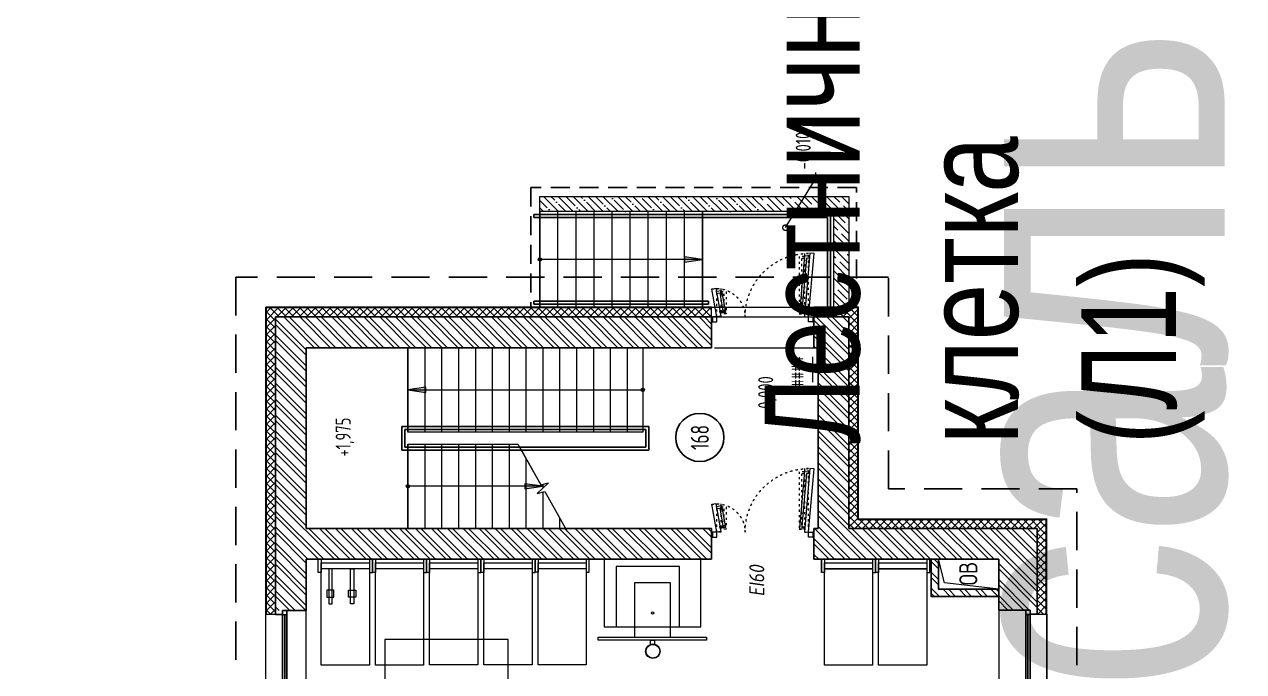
# Model space of a CAD drawing. Header units: millimetres. Extents: x -136099598 to 11807193, y 0 to 779331.
# Drawn here: x -136098128 to -136077880, y 258873 to 269612 of the extents above; entities that cross this region are included whole.
import ezdxf
from ezdxf import colors
from ezdxf.entities.mleader import LeaderData, LeaderLine
from ezdxf.enums import TextEntityAlignment as Align
from ezdxf.math import Vec2, Vec3

# ---------------------------------------------------------------- set-up
doc = ezdxf.new("R2018")
doc.units = ezdxf.units.MM
doc.header["$MEASUREMENT"] = 0
for name, pattern in [('ACAD_ISO03W100', [30, 12, -18]), ('ADSK_Штриховая_ш2 п1', [3, 2, -1]), ('DASHED', [19.05, 12.7, -6.35])]:
    doc.linetypes.add(name, pattern=pattern)
doc.layers.get('0').update_dxf_attribs({"color": 250, "lineweight": 9})
doc.layers.add('АР_Граница ПБ', color=7, linetype='Continuous', lineweight=80, true_color=0xf60404)
for name, color, linetype, lineweight in [('АР_Лестницы', 6, 'Continuous', 15), ('АР_Лестницы ограждение', 92, 'Continuous', 25), ('АР_Маркер экспликации', 239, 'Continuous', 13), ('АР_Навесной фасад', 5, 'Continuous', 5), ('АР_Номер помещения', 1, 'Continuous', 25), ('АР_Окна', 4, 'Continuous', 0), ('АР_Отметки', 250, 'Continuous', 15), ('АР_Перегородки витражные', 152, 'Continuous', 13), ('АР_Перегородки кирпич', 244, 'Continuous', 30), ('АР_Перегородки_кирпич_Штрих', 244, 'Continuous', 5), ('АР_Помещения_площадь', 19, 'Continuous', 9), ('АР_Сущ Несущая стена', 202, 'Continuous', 30), ('АР_тонкая линия', 250, 'Continuous', 0), ('АР_Утеплитель', 250, 'Continuous', 9), ('АР_Штриховка кирпич', 250, 'Continuous', 9), ('АР_Штриховка монолит', 250, 'Continuous', 9), ('Контунр козырька', 250, 'ADSK_Штриховая_ш2 п1', 30), ('Маркировка ОКОН', 7, 'Continuous', 18), ('ТХ_обор_спорт_новый', 250, 'Continuous', 13)]:
    doc.layers.add(name, color=color, linetype=linetype, lineweight=lineweight)
doc.layers.add('АР_Названия помещений', color=124, linetype='Continuous', lineweight=5, plot=False)
doc.layers.add('АР_новое окно', color=160, linetype='Continuous')
doc.layers.add('АР_Отверстия', color=251, linetype='Continuous')
doc.styles.add('ICOCPEUR', font='isocpeur.ttf')
doc.styles.add('ISOCPEUR', font='isocpeur.ttf', dxfattribs={"width": 0.7})
doc.styles.get("Standard").update_dxf_attribs({"font": 'isocpeur.ttf'})
doc.styles.add('ГОСТ 2.304', font='isocpeur.ttf', dxfattribs={"width": 0.7})
pattern_1 = [(45, (-939599.27, 101034.47), (-132.58252, 132.58252), []), (45, (-939510.88, 101034.47), (-132.58252, 132.58252), [])]

# ---------------------------------------------------------------- blocks, each defined once
blk = doc.blocks.new('*U29')
h = blk.add_hatch(color=256)
h.dxf.hatch_style = 1
edge = h.paths.add_edge_path()
edge.add_arc((0, 0), 27.6, 359.64, 719.64)
h = blk.add_hatch(color=256)
h.dxf.hatch_style = 1
h.paths.add_polyline_path([(1940, -44), (1940, 44), (2240, 0)])
blk.add_line((2240, 0), (0, 0))
blk.add_lwpolyline([(1940, 44), (1940, -44), (2240, 0), (1940, 44)])
blk.add_circle((0, 0), 27.6)
blk = doc.blocks.new('*U28')
h = blk.add_hatch(color=256)
h.dxf.hatch_style = 1
edge = h.paths.add_edge_path()
edge.add_arc((0, 0), 27.6, 359.64, 719.64)
h = blk.add_hatch(color=256)
h.dxf.hatch_style = 1
h.paths.add_polyline_path([(3600, -44), (3600, 44), (3900, 0)])
blk.add_line((3900, 0), (0, 0))
blk.add_lwpolyline([(3600, 44), (3600, -44), (3900, 0), (3600, 44)])
blk.add_circle((0, 0), 27.6)
blk = doc.blocks.new('*U30')
h = blk.add_hatch(color=256)
h.dxf.hatch_style = 1
edge = h.paths.add_edge_path()
edge.add_arc((0, 0), 27.6, 359.64, 719.64)
h = blk.add_hatch(color=256)
h.dxf.hatch_style = 1
h.paths.add_polyline_path([(2400, -44), (2400, 44), (2700, 0)])
blk.add_line((2700, 0), (0, 0))
blk.add_lwpolyline([(2400, 44), (2400, -44), (2700, 0), (2400, 44)])
blk.add_circle((0, 0), 27.6)
blk = doc.blocks.new('_DotSmall')
at = {"color": 0, "linetype": 'ByBlock', "const_width": 0.5}
blk.add_lwpolyline([(-0.0625, 0, 1), (0.0625, 0, 1)], format="xyb", close=True, dxfattribs=at)
blk = doc.blocks.new('*U157')
at = {"layer": 'АР_новое окно', "lineweight": 20}
for p, q in [((0, 3800), (-70, 3800)), ((0, 0), (-70, 0))]:
    blk.add_line(p, q, dxfattribs=at)
at = {"layer": 'АР_новое окно'}
for p, q in [((-70, 3800), (-70, 0)), ((-70, 0), (-70, 3800)), ((0, 3730), (-70, 3730)), ((-35, 3730), (-35, 70)), ((0, 3800), (0, 0)), ((0, 70), (-70, 70))]:
    blk.add_line(p, q, dxfattribs=at)
blk = doc.blocks.new('блок новое окно')
at = {"layer": 'АР_Навесной фасад', "ltscale": 100}
for points in [[(65, -640), (65, -800)], [(3735, -640), (3735, -800)]]:
    blk.add_lwpolyline(points, dxfattribs=at)
at = {"layer": 'АР_новое окно', "ltscale": 100}
blk.add_lwpolyline([(65, -800), (3735, -800)], dxfattribs=at)
at = {"layer": 'АР_Сущ Несущая стена', "color": 4, "lineweight": 15, "ltscale": 100}
for p, q in [((3800, 0), (0, 0)), ((3735, -521), (0, -521))]:
    blk.add_line(p, q, dxfattribs=at)
at = {"layer": 'АР_Сущ Несущая стена', "ltscale": 100}
for p, q in [((0, -521), (0, 0)), ((3800, -521), (3800, 0)), ((65, -521), (0, -521)), ((65, -521), (65, -640)), ((3800, -521), (3735, -521)), ((3735, -521), (3735, -640))]:
    blk.add_line(p, q, dxfattribs=at)
at = {"ltscale": 100, "xscale": -1, "rotation": 90}
blk.add_blockref('*U157', (3800, -521), dxfattribs=at)
blk = doc.blocks.new('*U353')
at = {"color": 7, "style": 'ISOCPEUR', "width": 0.7, "flags": 1}
blk.add_attdef('КАТЕГОРИЯ', (-499, -2092), '', height=250, dxfattribs=at)
at = {"layer": 'АР_Номер помещения', "color": 7, "style": 'ISOCPEUR', "width": 0.7}
blk.add_attdef('НОМЕР_ПОМЕЩЕНИЯ', text='', height=300, dxfattribs=at).set_placement((-12840, -6046), align=Align.MIDDLE_CENTER)
at = {"layer": 'АР_Помещения_площадь', "color": 7, "lineweight": 30, "width": 0.7, "flags": 104}
blk.add_attdef('ИМЯ_ПОМЕЩЕНИЯ', text='', height=100, dxfattribs=at).set_placement((158, 1217), align=Align.MIDDLE_CENTER)
at = {"layer": 'АР_Помещения_площадь', "color": 7, "style": 'ISOCPEUR', "width": 0.7}
blk.add_attdef('ПЛОЩАДЬ_ПОМЕЩЕНИЯ', text='', height=200, dxfattribs=at).set_placement((6998, -7909), align=Align.MIDDLE_RIGHT)
blk = doc.blocks.new('*U45')
at = {"layer": 'АР_Номер помещения', "color": 7}
blk.add_circle((298, -4441), 400, dxfattribs=at)
at = {"layer": 'АР_Помещения_площадь', "color": 7}
blk.add_line((1636, -6310), (1214, -6310), dxfattribs=at)
at = {"color": 7, "style": 'ISOCPEUR', "width": 0.7, "flags": 1}
blk.add_attdef('КАТЕГОРИЯ', (-499, -2092), '', height=250, dxfattribs=at)
at = {"layer": 'АР_Номер помещения', "color": 7, "style": 'ISOCPEUR', "width": 0.7}
blk.add_attdef('НОМЕР_ПОМЕЩЕНИЯ', text='', height=300, dxfattribs=at).set_placement((298, -4441), align=Align.MIDDLE_CENTER)
at = {"layer": 'АР_Помещения_площадь', "color": 7, "lineweight": 30, "width": 0.7, "flags": 104}
blk.add_attdef('ИМЯ_ПОМЕЩЕНИЯ', text='', height=100, dxfattribs=at).set_placement((158, 1217), align=Align.MIDDLE_CENTER)
at = {"layer": 'АР_Помещения_площадь', "color": 7, "style": 'ISOCPEUR', "width": 0.7}
blk.add_attdef('ПЛОЩАДЬ_ПОМЕЩЕНИЯ', text='', height=200, dxfattribs=at).set_placement((1641, -6064), align=Align.MIDDLE_RIGHT)
blk = doc.blocks.new('1700-3')
for points in [[(-476, 1526), (-12, 1444), (0, 1513), (-464, 1595)], [(0, -13), (-1051, -105), (-1057, -35), (-6, 57)]]:
    blk.add_lwpolyline(points, close=True)
at = {"linetype": 'ACAD_ISO03W100', "ltscale": 3}
for points in [[(-471, 1443), (0, 1443), (0, 1513), (-471, 1513)], [(0, -13), (-1055, -13), (-1055, 57), (0, 57)]]:
    blk.add_lwpolyline(points, close=True, dxfattribs=at)
for points in [[(-392, 1511), (-427, 1517), (-441, 1434), (-76, 1369), (-61, 1453), (-96, 1459)], [(-392, 1511), (-401, 1462), (-104, 1410), (-96, 1459)], [(80, 1600), (0, 1600), (0, 1583), (80, 1583), (80, 1600)], [(0, 1583), (80, 1583), (80, 1513), (50, 1513), (50, 1513), (0, 1513), (0, 1583)], [(-972, -28), (-1007, -31), (-1014, 54), (-63, 137), (-56, 52), (-91, 49)], [(-972, -28), (-976, 22), (-95, 99), (-91, 49)], [(0, -83), (80, -83), (80, -13), (50, -13), (50, -13), (0, -13), (0, -83)], [(80, -100), (0, -100), (0, -83), (80, -83), (80, -100)]]:
    blk.add_lwpolyline(points)
for points in [[(-386, 1443), (-421, 1443), (-421, 1358), (-50, 1358), (-50, 1443), (-85, 1443)], [(-386, 1443), (-386, 1393), (-85, 1393), (-85, 1443)], [(-970, 57), (-1005, 57), (-1005, 142), (-50, 142), (-50, 57), (-85, 57)], [(-970, 57), (-970, 107), (-85, 107), (-85, 57)]]:
    blk.add_lwpolyline(points, dxfattribs=at)
for centre, radius, start, end in [((0, 1513), 471, 170, 270), ((0, -13), 1055, 90, 181.2023)]:
    blk.add_arc(centre, radius, start, end, dxfattribs=at)
blk = doc.blocks.new('A$C13decc58')
at = {"layer": 'АР_Перегородки_кирпич_Штрих', "ltscale": 100}
h = blk.add_hatch(dxfattribs=at)
h.set_pattern_fill('ANSI32', color=256, scale=500)
h.set_pattern_definition([(45, (-902389.09, 116436.58), (-132.58252, 132.58252), []), (45, (-902300.7, 116436.58), (-132.58252, 132.58252), [])])
h.paths.add_polyline_path([(64911, 52458), (65031, 52458), (65031, 53457), (65530, 53457), (65530, 53577), (64911, 53577)])
at = {"layer": 'АР_Утеплитель', "ltscale": 100}
h = blk.add_hatch(dxfattribs=at)
h.set_pattern_fill('ANSI37', color=256, scale=700, angle=90)
h.set_pattern_definition([(135, (20878.24, -918926.68), (-61.871843, -61.871843), []), (225, (20878.24, -918926.68), (61.871843, -61.871843), [])])
h.paths.add_polyline_path([(69550, 64468), (69550, 57228), (69700, 57228), (69700, 64618), (64615, 64618), (64615, 64468)])
h = blk.add_hatch(dxfattribs=at)
h.set_pattern_fill('ANSI37', color=256, scale=700)
h.set_pattern_definition([(45, (-911419.59, 100490.44), (-61.871843, 61.871843), []), (135, (-911419.59, 100490.44), (-61.871843, -61.871843), [])])
h.paths.add_polyline_path([(66040, 51818), (64620, 51818), (64620, 51668), (66190, 51668), (66190, 54798), (69700, 54798), (69700, 55528), (69550, 55528), (69550, 54948), (66040, 54948)])
at = {"layer": 'АР_Штриховка кирпич', "ltscale": 100}
h = blk.add_hatch(dxfattribs=at)
h.set_pattern_fill('ANSI32', color=256, scale=500)
h.set_pattern_definition(pattern_1)
h.paths.add_polyline_path([(69550, 64468), (64680, 64468), (64680, 63958), (65530, 63958), (65530, 57228), (66040, 57228), (66040, 63958), (69040, 63959), (69040, 57229), (69550, 57228)])
h = blk.add_hatch(dxfattribs=at)
h.set_pattern_fill('ANSI32', color=256, scale=500)
h.set_pattern_definition(pattern_1)
h.paths.add_polyline_path([(66040, 54948), (69550, 54948), (69550, 55528), (69040, 55528), (69040, 55458), (66040, 55458), (66040, 55528), (65530, 55528), (65530, 52458), (64685, 52458), (64685, 51818), (66040, 51818)])
at = {"layer": 'АР_Штриховка монолит', "ltscale": 100}
h = blk.add_hatch(dxfattribs=at)
h.set_pattern_fill('ANSI35', color=256, scale=700)
h.set_pattern_definition([(45, (-909552.42, 152860.2), (-123.743687, 123.743687), []), (45, (-909428.68, 152860.2), (-123.743687, 123.743687), [218.75, -43.75, 0, -43.75])])
h.paths.add_polyline_path([(69710, 55198), (69710, 54948), (71550, 54948), (71550, 60077), (71300, 60077), (71300, 55198)])
at = {"ltscale": 100}
for p, q in [((71300, 55198), (71300, 60077)), ((71300, 60077), (71550, 60077)), ((71550, 60077), (71550, 54948)), ((69710, 55198), (71300, 55198)), ((71550, 54948), (69710, 54948))]:
    blk.add_line(p, q, dxfattribs=at)
at = {"layer": 'АР_Граница ПБ', "linetype": 'DASHED', "lineweight": 30, "ltscale": 50}
blk.add_lwpolyline([(37104, 51158), (66700, 51158), (66700, 54288), (70210, 54288), (70210, 65128), (46410, 65128), (46410, 68638), (34860, 68638)], dxfattribs=at)
at = {"layer": 'АР_Лестницы', "ltscale": 100}
for p, q in [((67440, 62269), (66040, 62269)), ((69040, 62269), (67640, 62269)), ((67440, 61989), (66040, 61989)), ((69040, 61989), (67640, 61989)), ((67440, 61709), (66040, 61709)), ((69040, 61709), (67640, 61709)), ((67440, 61429), (66040, 61429)), ((69040, 61429), (67640, 61429)), ((67440, 61149), (66040, 61149)), ((69040, 61149), (67640, 61149)), ((67440, 60869), (66040, 60869)), ((69040, 60869), (67640, 60869)), ((67440, 60589), (66040, 60589)), ((69040, 60589), (67640, 60589)), ((67205, 60309), (66040, 60309)), ((69040, 60309), (67640, 60309)), ((66646, 60029), (66040, 60029)), ((66772, 60029), (66708, 60029)), ((69040, 60029), (67640, 60029)), ((69710, 60077), (71300, 60077)), ((66216, 59749), (66040, 59749)), ((69040, 59749), (67640, 59749)), ((69710, 59777), (71300, 59777)), ((69040, 59469), (67640, 59469)), ((69710, 59477), (71300, 59477)), ((69040, 59189), (67640, 59189)), ((69710, 59177), (71300, 59177)), ((69040, 58909), (67640, 58909)), ((69710, 58877), (71300, 58877)), ((69040, 58629), (67640, 58629)), ((69710, 58577), (71300, 58577)), ((69710, 58277), (71300, 58277)), ((69710, 57977), (71300, 57977)), ((69710, 57677), (71300, 57677)), ((69710, 57377), (71300, 57377))]:
    blk.add_line(p, q, dxfattribs=at)
at = {"layer": 'АР_Лестницы', "color": 7, "ltscale": 25, "true_color": 0xffffff}
for p, q in [((67407, 60423), (66764, 60059)), ((66655, 59997), (66011, 59633)), ((66798, 59935), (66620, 60122)), ((66620, 60122), (66655, 59997)), ((66764, 60059), (66798, 59935))]:
    blk.add_line(p, q, dxfattribs=at)
at = {"layer": 'АР_Лестницы', "ltscale": 100}
blk.add_lwpolyline([(66040, 59503), (66040, 62269), (67440, 62269), (67440, 60442)], dxfattribs=at)
for points in [[(69040, 58369), (67640, 58369), (67640, 62269), (69040, 62269)], [(71300, 57377), (71300, 60077), (69710, 60077), (69710, 57377)], [(69710, 55198), (71300, 55198), (71300, 57377), (69710, 57377)]]:
    blk.add_lwpolyline(points, close=True, dxfattribs=at)
at = {"layer": 'АР_Лестницы', "ltscale": 25}
for points in [[(67440, 60442), (66764, 60059)], [(66655, 59997), (66011, 59633)], [(66798, 59935), (66620, 60122)], [(66620, 60122), (66655, 59997)], [(66764, 60059), (66798, 59935)]]:
    blk.add_lwpolyline(points, dxfattribs=at)
at = {"layer": 'АР_Лестницы ограждение', "ltscale": 100}
for p, q in [((69760, 60178), (69810, 60178)), ((71200, 60178), (71250, 60178)), ((69760, 57275), (69810, 57275)), ((69710, 55299), (71200, 55299)), ((69710, 55249), (71250, 55249))]:
    blk.add_line(p, q, dxfattribs=at)
for points in [[(67340, 58269), (67340, 62369)], [(67340, 62269), (67340, 62369), (67732, 62369), (67732, 62265)], [(67390, 62319), (67390, 58319)], [(67390, 62269), (67390, 62319), (67682, 62319), (67682, 62265)], [(67682, 62265), (67682, 58319)], [(67732, 58269), (67732, 62265)], [(69760, 60178), (69760, 57275)], [(69810, 57275), (69810, 60178)], [(71200, 60178), (71200, 55299)], [(71250, 55249), (71250, 60178)], [(67340, 58369), (67340, 58269), (67732, 58269), (67732, 58373)], [(67390, 58369), (67390, 58319), (67682, 58319), (67682, 58373)]]:
    blk.add_lwpolyline(points, dxfattribs=at)
at = {"layer": 'АР_Навесной фасад', "ltscale": 100}
for p, q in [((64615, 64628), (69710, 64628)), ((64615, 64618), (69700, 64618)), ((69700, 57228), (69700, 64618)), ((69710, 57228), (69710, 64628)), ((69700, 54798), (69700, 55528)), ((69710, 54788), (69710, 55528)), ((66190, 54798), (66190, 51668)), ((66190, 54798), (69700, 54798)), ((66200, 54788), (66200, 51658)), ((66200, 54788), (69710, 54788)), ((64620, 51668), (66190, 51668)), ((64620, 51658), (66200, 51658))]:
    blk.add_line(p, q, dxfattribs=at)
for points in [[(60945, 64628), (64615, 64628)], [(64615, 64468), (64615, 64628)], [(69550, 57228), (69710, 57228)], [(69550, 55528), (69710, 55528)]]:
    blk.add_lwpolyline(points, dxfattribs=at)
at = {"layer": 'АР_Окна', "lineweight": 15, "ltscale": 100}
blk.add_line((60880, 63958), (64680, 63958), dxfattribs=at)
at = {"layer": 'АР_Перегородки кирпич', "ltscale": 100}
for points in [[(64911, 52458), (64911, 53577), (65530, 53577)], [(65530, 53457), (65031, 53457), (65031, 52458)]]:
    blk.add_lwpolyline(points, dxfattribs=at)
at = {"layer": 'АР_Сущ Несущая стена', "ltscale": 100}
for p, q in [((64615, 64468), (69550, 64468)), ((64615, 64349), (64615, 64468)), ((69550, 57228), (69550, 64468)), ((64615, 64349), (64680, 64349)), ((64680, 64349), (64680, 63958)), ((64680, 63958), (65530, 63958)), ((65530, 63958), (65530, 57228)), ((66040, 63958), (69040, 63958)), ((66040, 63958), (66040, 57228)), ((69040, 57228), (69040, 63958)), ((65530, 57228), (66040, 57228)), ((69040, 57228), (69550, 57228)), ((65530, 55528), (66040, 55528)), ((65530, 55528), (65530, 52458)), ((66040, 55528), (66040, 55458)), ((69040, 55458), (69040, 55528)), ((69040, 55528), (69550, 55528)), ((69550, 54948), (69550, 55528)), ((66040, 55458), (69040, 55458)), ((66040, 54948), (69550, 54948)), ((66040, 54948), (66040, 51818)), ((64685, 52458), (65530, 52458)), ((64620, 51818), (66040, 51818))]:
    blk.add_line(p, q, dxfattribs=at)
at = {"layer": 'АР_тонкая линия', "ltscale": 100}
for points in [[(69040, 57178), (69040, 55528)], [(69550, 57228), (69550, 55528)], [(65031, 52458), (65136, 53357), (65530, 53457)]]:
    blk.add_lwpolyline(points, dxfattribs=at)
at = {"layer": 'Контунр козырька', "linetype": 'DASHED', "ltscale": 25}
for p, q in [((71700, 60227), (69710, 60227)), ((71700, 54817), (71700, 60227)), ((69710, 54817), (71700, 54817))]:
    blk.add_line(p, q, dxfattribs=at)
at = {"layer": 'ТХ_обор_спорт_новый', "linetype": 'Continuous', "lineweight": 5}
for points in [[(63775, 63708), (65375, 63708), (65375, 62908), (63775, 62908)], [(64788, 63584), (64788, 63529), (65373, 63529), (65373, 63584)], [(63775, 62808), (65375, 62808), (65375, 62008), (63775, 62008)], [(63048, 62654), (63048, 60604), (64198, 60604), (64198, 62654)], [(63776, 61908), (65376, 61908), (65376, 61108), (63776, 61108)], [(63776, 61008), (65376, 61008), (65376, 60208), (63776, 60208)], [(63777, 60108), (65377, 60108), (65377, 59308), (63777, 59308)], [(64189, 59108), (64239, 59108), (64239, 57308), (64189, 57308)], [(65530, 59007), (64410, 59007), (64410, 57407), (65530, 57407)], [(65410, 58808), (64410, 58808), (64410, 57758), (65410, 57758)], [(65139, 58508), (64239, 58508), (64239, 57908), (65139, 57908)], [(63773, 55352), (65373, 55352), (65373, 54552), (63773, 54552)], [(63773, 54452), (65373, 54452), (65373, 53652), (63773, 53652)]]:
    blk.add_lwpolyline(points, close=True, dxfattribs=at)
for points in [[(64900, 63616), (64900, 63497), (65019, 63497)], [(65019, 63497), (65019, 63616), (64900, 63616)], [(65310, 63758), (65530, 63758), (65530, 63708)], [(65530, 63708), (65310, 63708), (65310, 63758)], [(65370, 63708), (65470, 63708), (65471, 62908)], [(65471, 62908), (65371, 62908), (65370, 63708)], [(65373, 63169), (64788, 63169), (64788, 63223)], [(64788, 63223), (65373, 63223), (65373, 63169)], [(64900, 63136), (64900, 63255), (65019, 63255)], [(65019, 63255), (65019, 63136), (64900, 63136)], [(65311, 62858), (65531, 62858), (65531, 62908)], [(65531, 62908), (65311, 62908), (65311, 62858)], [(65531, 62808), (65531, 62858), (65311, 62858), (65531, 62858), (65531, 62858)], [(65531, 62808), (65311, 62808), (65311, 62858)], [(65371, 62808), (65471, 62808), (65471, 62008)], [(65471, 62008), (65371, 62008), (65371, 62808)], [(65531, 61908), (65531, 61958), (65311, 61958), (65531, 61958), (65531, 62008)], [(65531, 62008), (65311, 62008), (65311, 61958)], [(65531, 61908), (65311, 61908), (65311, 61958)], [(65371, 61908), (65471, 61908), (65472, 61108)], [(65472, 61108), (65372, 61108), (65371, 61908)], [(65532, 61008), (65532, 61058), (65312, 61058), (65532, 61058), (65532, 61108)], [(65532, 61108), (65312, 61108), (65312, 61058)], [(65532, 61008), (65312, 61008), (65312, 61058)], [(65372, 61008), (65472, 61008), (65472, 60208)], [(65472, 60208), (65372, 60208), (65372, 61008)], [(65532, 60108), (65532, 60158), (65312, 60158), (65532, 60158), (65532, 60208)], [(65532, 60208), (65312, 60208), (65312, 60158)], [(65533, 60108), (65313, 60108), (65313, 60158)], [(65473, 59308), (65373, 59308), (65372, 60108)], [(65373, 60108), (65473, 60108), (65473, 59308)], [(65313, 59258), (65533, 59258), (65533, 59308)], [(65533, 59308), (65313, 59308), (65313, 59258)], [(64118, 58239), (64189, 58239), (64189, 58173)], [(64189, 58173), (64118, 58173), (64118, 58239)], [(65529, 55352), (65529, 55402), (65309, 55402), (65529, 55402), (65529, 55402)], [(65529, 55352), (65309, 55352), (65309, 55402)], [(65369, 55352), (65469, 55352), (65469, 54552)], [(65469, 54552), (65369, 54552), (65369, 55352)], [(65529, 54502), (65529, 54502), (65309, 54502), (65529, 54502), (65529, 54552)], [(65529, 54552), (65309, 54552), (65309, 54502)], [(65529, 54452), (65529, 54502), (65309, 54502), (65529, 54502), (65529, 54502)], [(65529, 54452), (65309, 54452), (65309, 54502)], [(65369, 54452), (65469, 54452), (65469, 53652)], [(65469, 53652), (65369, 53652), (65369, 54452)], [(65529, 53602), (65529, 53602), (65309, 53602), (65529, 53602), (65529, 53652)], [(65529, 53652), (65309, 53652), (65309, 53602)]]:
    blk.add_lwpolyline(points, dxfattribs=at)
for centre, radius in [((64004, 58201), 121), ((64004, 58201), 114), ((64640, 58206), 19.8)]:
    blk.add_circle(centre, radius, dxfattribs=at)
blk.add_blockref('блок новое окно', (60885, 52458))
at = {"layer": 'АР_Лестницы', "ltscale": 75}
for name, p, rotation in [('*U29', (66740, 62269), 269.9999999999999), ('*U28', (68340, 58369), 89.99999999999993), ('*U30', (70505, 60077), 269.9999999999999)]:
    blk.add_blockref(name, p, dxfattribs=dict(at, rotation=rotation))
at = {"layer": 'АР_Маркер экспликации', "color": 7}
ref = blk.add_blockref('*U45', (67253, 61862), dxfattribs=at)
ref.add_attrib('НОМЕР_ПОМЕЩЕНИЯ', '168', dxfattribs={"layer": 'АР_Номер помещения', "color": 7, "height": 300, "style": 'ISOCPEUR', "width": 0.7}).set_placement((67551, 57421), align=Align.MIDDLE_CENTER)
lines = blk.add_mtext('\\W0.8000;Лестничная клетка \\P(Л1)', dxfattribs={"layer": 'АР_Названия помещений', "insert": (67439, 56345), "char_height": 1576.78, "width": 926.94, "attachment_point": 1})
ref.add_attrib('ИМЯ_ПОМЕЩЕНИЯ', '', (67439, 56345), dxfattribs={"flags": 104}).embed_mtext(lines)
ref.add_attrib('ПЛОЩАДЬ_ПОМЕЩЕНИЯ', '#####', dxfattribs={"layer": 'АР_Помещения_площадь', "color": 7, "height": 200, "style": 'ISOCPEUR', "width": 0.7}).set_placement((68894, 55798), align=Align.MIDDLE_RIGHT)
ref = blk.add_blockref('*U353', (56565, 60709), dxfattribs=at)
lines = blk.add_mtext('\\W0.8000;Универсальный спортивный зал', dxfattribs={"layer": 'АР_Названия помещений', "insert": (46048, 53474), "char_height": 4767.18, "width": 926.94, "attachment_point": 1})
ref.add_attrib('ИМЯ_ПОМЕЩЕНИЯ', '', (46048, 53474), dxfattribs={"flags": 104}).embed_mtext(lines)
at = {"layer": 'АР_новое окно', "xscale": -1, "rotation": 90}
blk.add_blockref('*U157', (64680, 64279), dxfattribs=at)
at = {"layer": 'АР_Перегородки витражные', "xscale": -1}
for p in [(65978, 55628), (69550, 55628)]:
    blk.add_blockref('1700-3', p, dxfattribs=at)
at = {"layer": 'АР_Отверстия', "ltscale": 100, "insert": (65291, 52962), "char_height": 300, "attachment_point": 5, "line_spacing_factor": 0.7, "style": 'ICOCPEUR'}
blk.add_mtext('\\A1;{\\W0.8;ОВ}', dxfattribs=at)
at = {"layer": 'Маркировка ОКОН', "color": 1, "ltscale": 100, "insert": (65174, 56475, -2), "char_height": 250, "width": 1520.11, "attachment_point": 5, "style": 'ГОСТ 2.304'}
blk.add_mtext('{\\Q8;\\W0.85;EI60}', dxfattribs=at)
at = {"layer": 'АР_Отметки'}
ml = blk.add_multileader_mtext('Standard', dxfattribs=at)
ml.set_content('+1,975', color=256, style='ISOCPEUR')
ml.set_leader_properties(color=256, linetype='Continuous', lineweight=-1)
ml.set_arrow_properties(name='DOTSMALL')
ml.build(insert=Vec2(0, 0))
ml.multileader.update_dxf_attribs({"has_text_frame": 1, "text_left_attachment_type": 4, "text_right_attachment_type": 4, "dogleg_length": 100, "arrow_head_size": 180})
ctx = ml.context
ctx.base_point, ctx.char_height, ctx.arrow_head_size, ctx.landing_gap_size, ctx.plane_origin = Vec3(67184, 63069, 0), 250, 180, 50, Vec3(67103, 61868, 0)
ctx.left_attachment, ctx.right_attachment = 4, 4
notes = []
notes.append((ctx, [(0, (0, 0, 0), (0, 0), (1, 0), 1, [])]))
ctx.mtext.insert, ctx.mtext.width, ctx.mtext.line_spacing_style, ctx.mtext.flow_direction = Vec3(67234, 63469, 0), 852.7, 2, 5
ml = blk.add_multileader_mtext('Standard', dxfattribs=at)
ml.set_content('0,000', color=256, style='ISOCPEUR')
ml.set_leader_properties(color=256, linetype='Continuous', lineweight=-1)
ml.set_arrow_properties(name='DOTSMALL')
ml.build(insert=Vec2(0, 0))
ml.multileader.update_dxf_attribs({"has_text_frame": 1, "text_left_attachment_type": 4, "text_right_attachment_type": 4, "dogleg_length": 100, "arrow_head_size": 180})
ctx = ml.context
ctx.base_point, ctx.char_height, ctx.arrow_head_size, ctx.landing_gap_size, ctx.plane_origin = Vec3(67977, 56052, 0), 250, 180, 50, Vec3(67896, 54851, 0)
ctx.left_attachment, ctx.right_attachment = 4, 4
notes.append((ctx, [(0, (0, 0, 0), (0, 0), (1, 0), 1, [])]))
ctx.mtext.insert, ctx.mtext.width, ctx.mtext.line_spacing_style, ctx.mtext.flow_direction = Vec3(68027, 56452, 0), 852.7, 2, 5
ml = blk.add_multileader_mtext('Standard', dxfattribs=at)
ml.set_content('-0,010', color=256, style='ISOCPEUR')
ml.set_leader_properties(color=256, linetype='Continuous', lineweight=-1)
ml.set_arrow_properties(name='DOTSMALL')
ml.build(insert=Vec2(0, 0))
ml.multileader.update_dxf_attribs({"has_text_frame": 1, "text_left_attachment_type": 4, "text_right_attachment_type": 4, "dogleg_length": 100, "arrow_head_size": 180})
ctx = ml.context
ctx.base_point, ctx.char_height, ctx.arrow_head_size, ctx.landing_gap_size, ctx.plane_origin = Vec3(71948, 55496), 250, 180, 50, Vec3(76765, 56803)
ctx.left_attachment, ctx.right_attachment = 4, 4
notes.append((ctx, [(0, (1, 1, 0), (71848, 55496), (1, 0), 100, [(0, [(71032, 56000)], 0, [])])]))
ctx.mtext.insert, ctx.mtext.width, ctx.mtext.defined_height, ctx.mtext.line_spacing_style, ctx.mtext.flow_direction = Vec3(71998, 55829), 838.39, 821, 2, 5
for ctx, leaders in notes:
    for number, flags, end, landing, length, lines in leaders:
        leader = LeaderData()
        leader.index, (leader.has_last_leader_line, leader.has_dogleg_vector, leader.attachment_direction) = number, flags
        leader.last_leader_point, leader.dogleg_vector, leader.dogleg_length = Vec3(end), Vec3(landing), length
        for number, points, colour, breaks in lines:
            line = LeaderLine()
            line.index, line.vertices, line.color, line.breaks = number, Vec3.list(points), colors.encode_raw_color(colour), breaks
            leader.lines.append(line)
        ctx.leaders.append(leader)

msp = doc.modelspace()

# ---------------------------------------------------------------- block references
at = {"ltscale": 150, "rotation": 89.99999999999999}
msp.add_blockref('A$C13decc58', (-136029490.008, 195207.354), dxfattribs=at)

doc.saveas('drawing.dxf')
